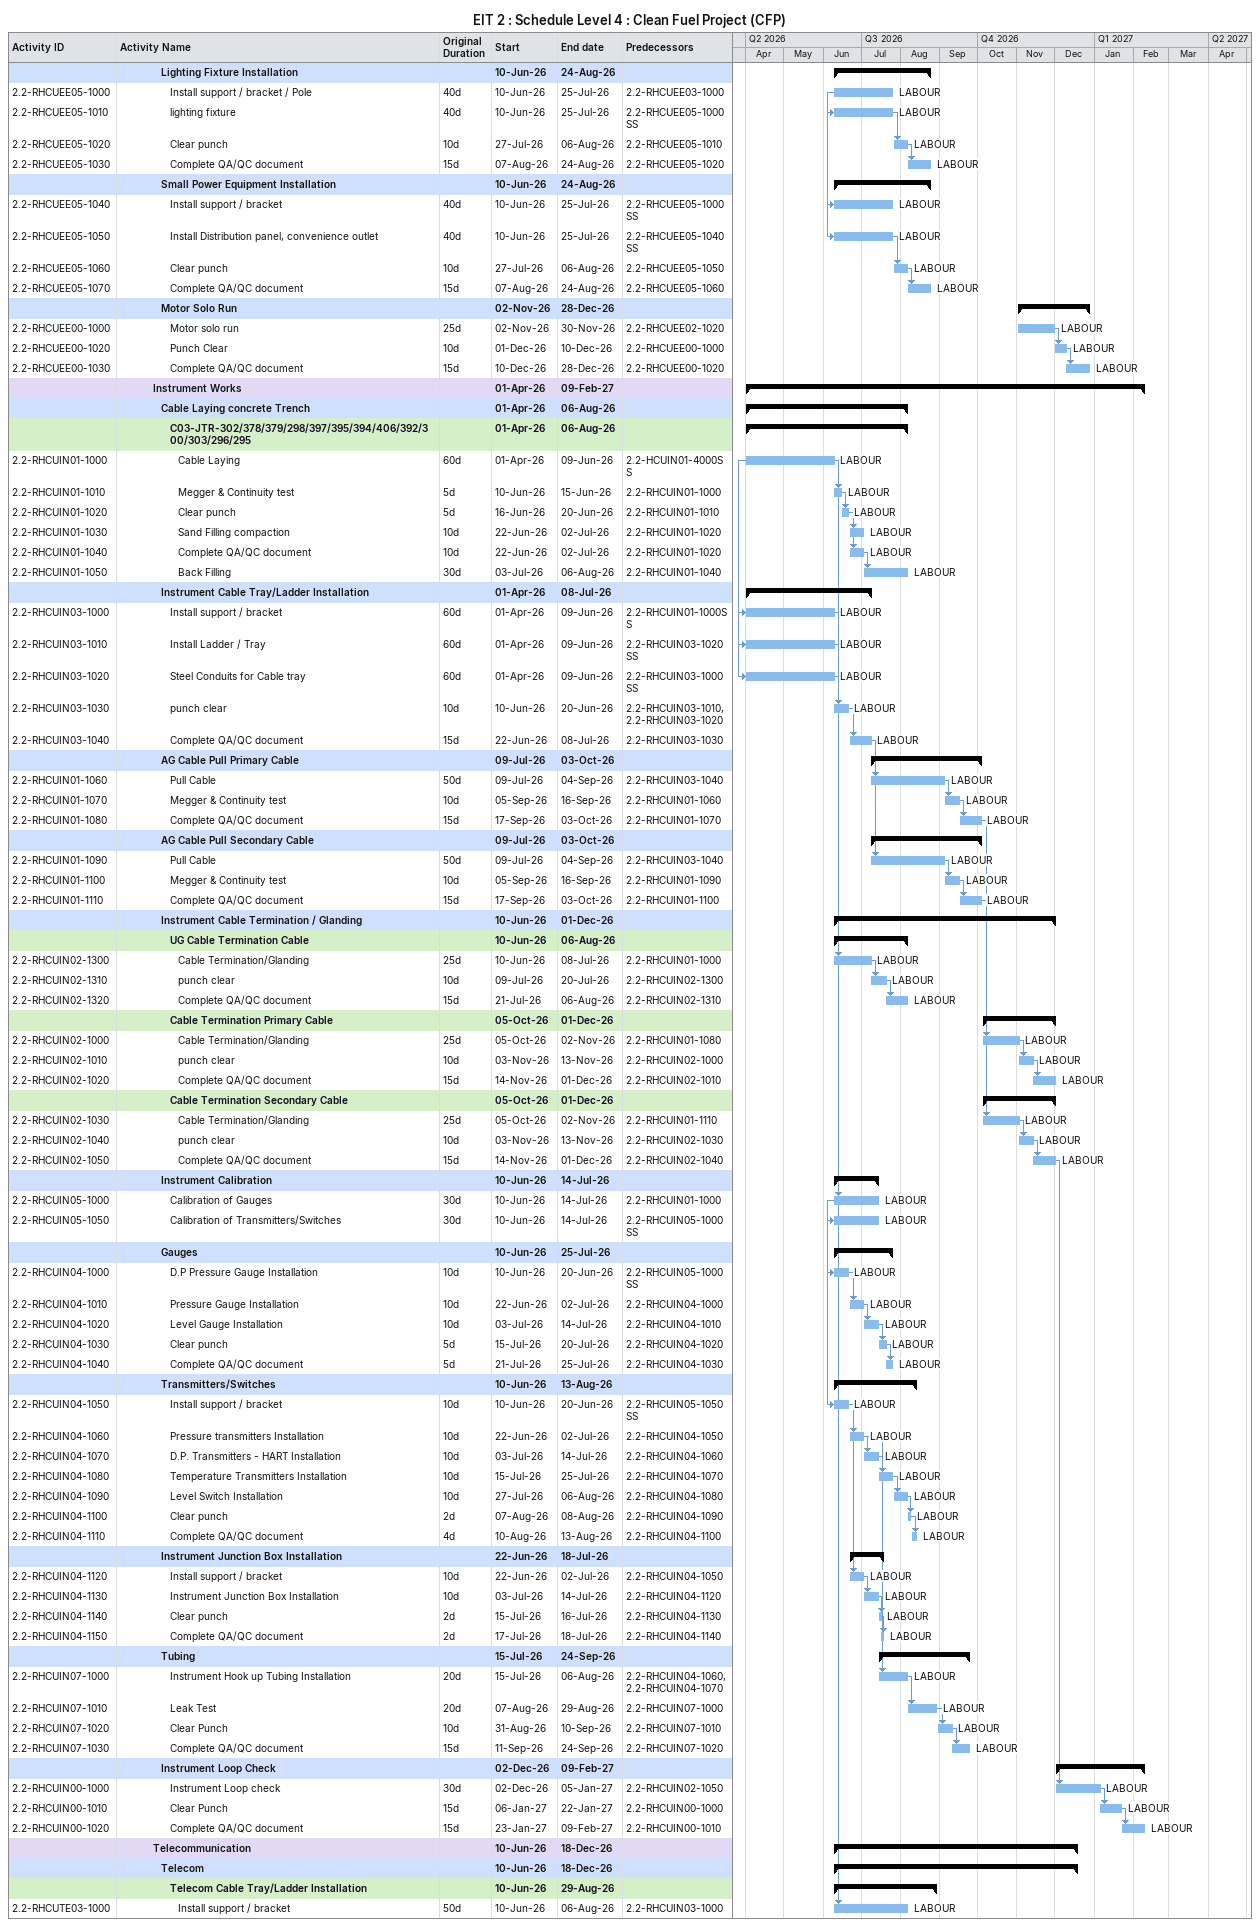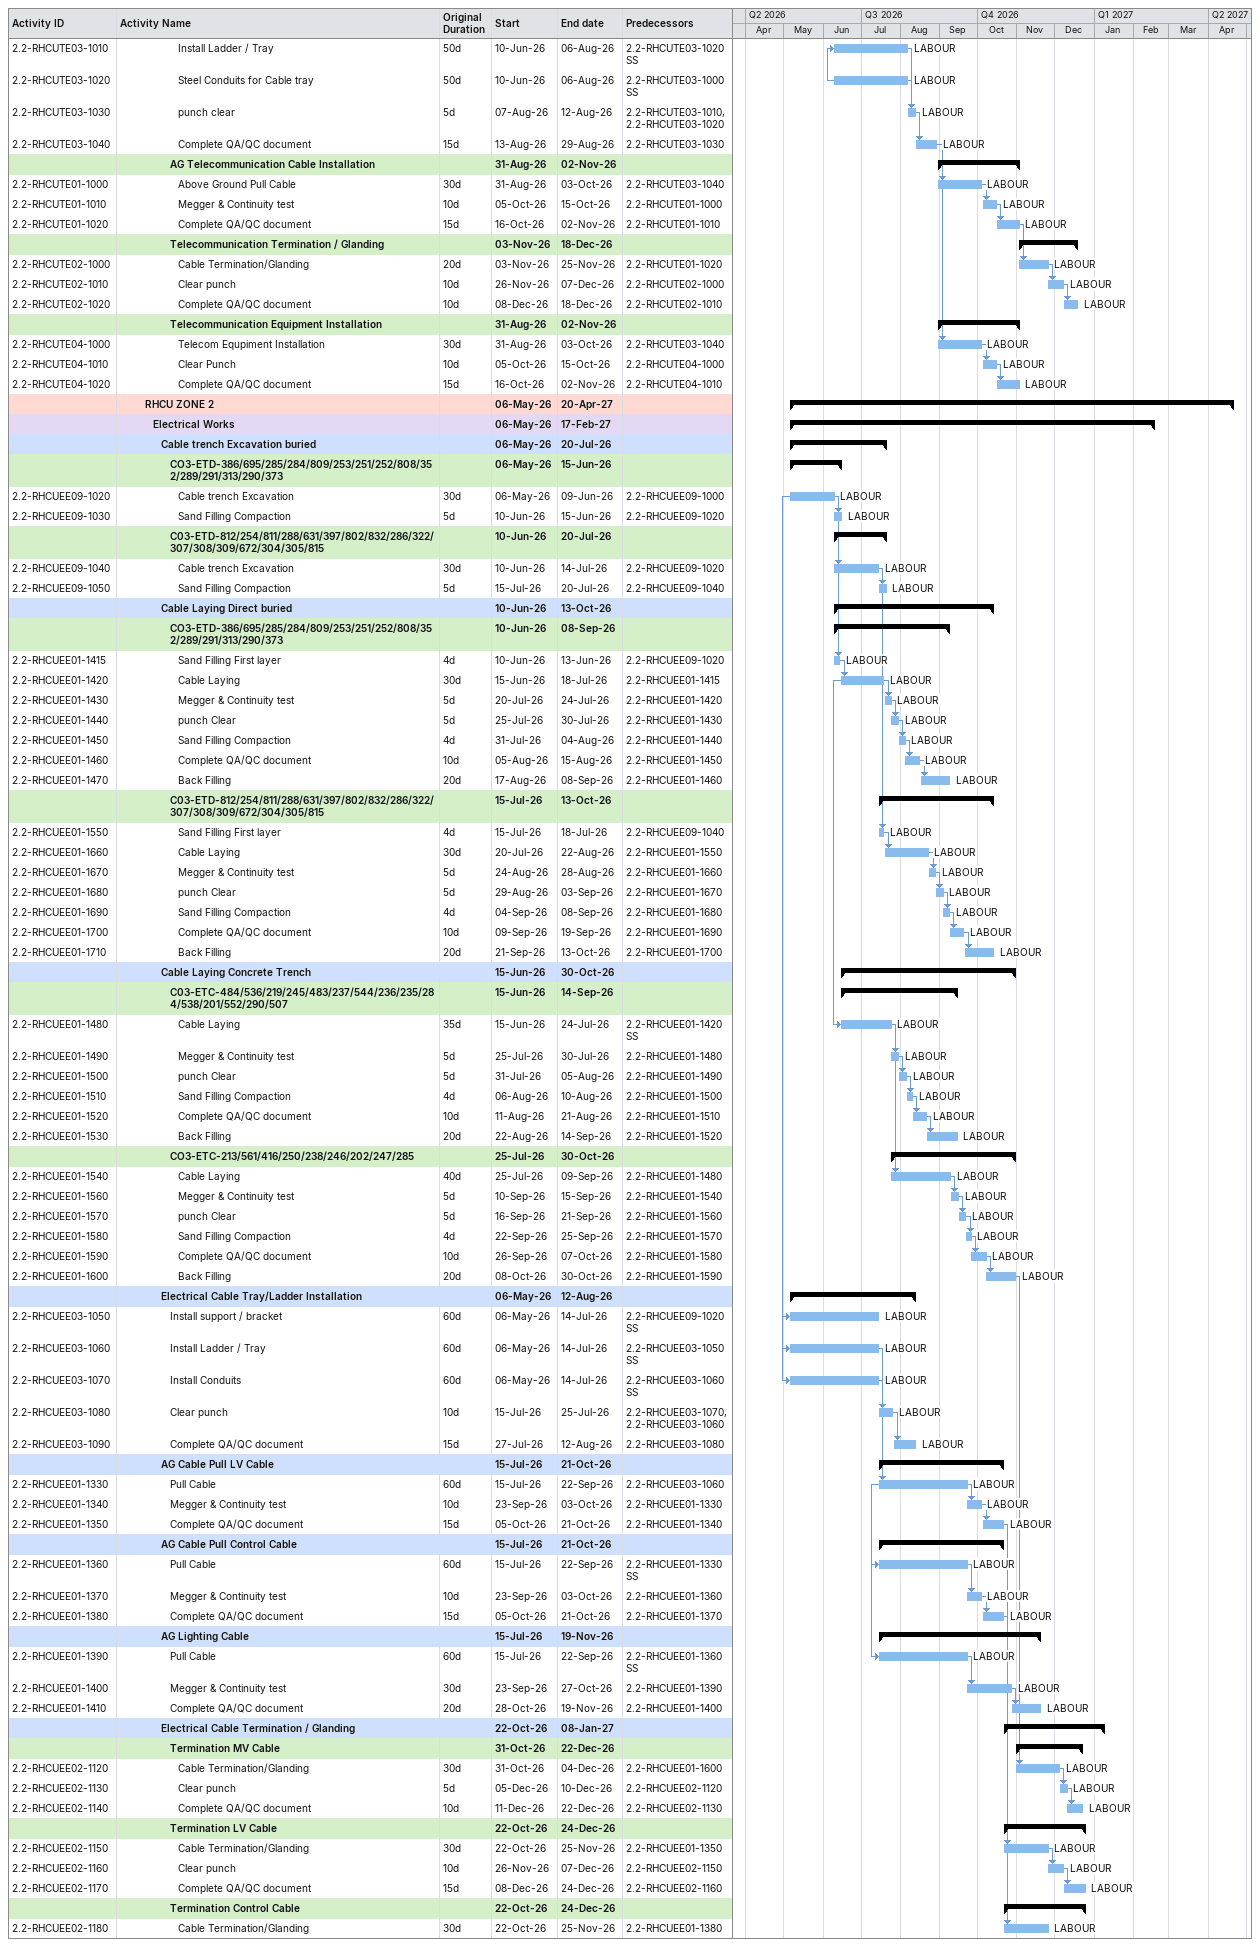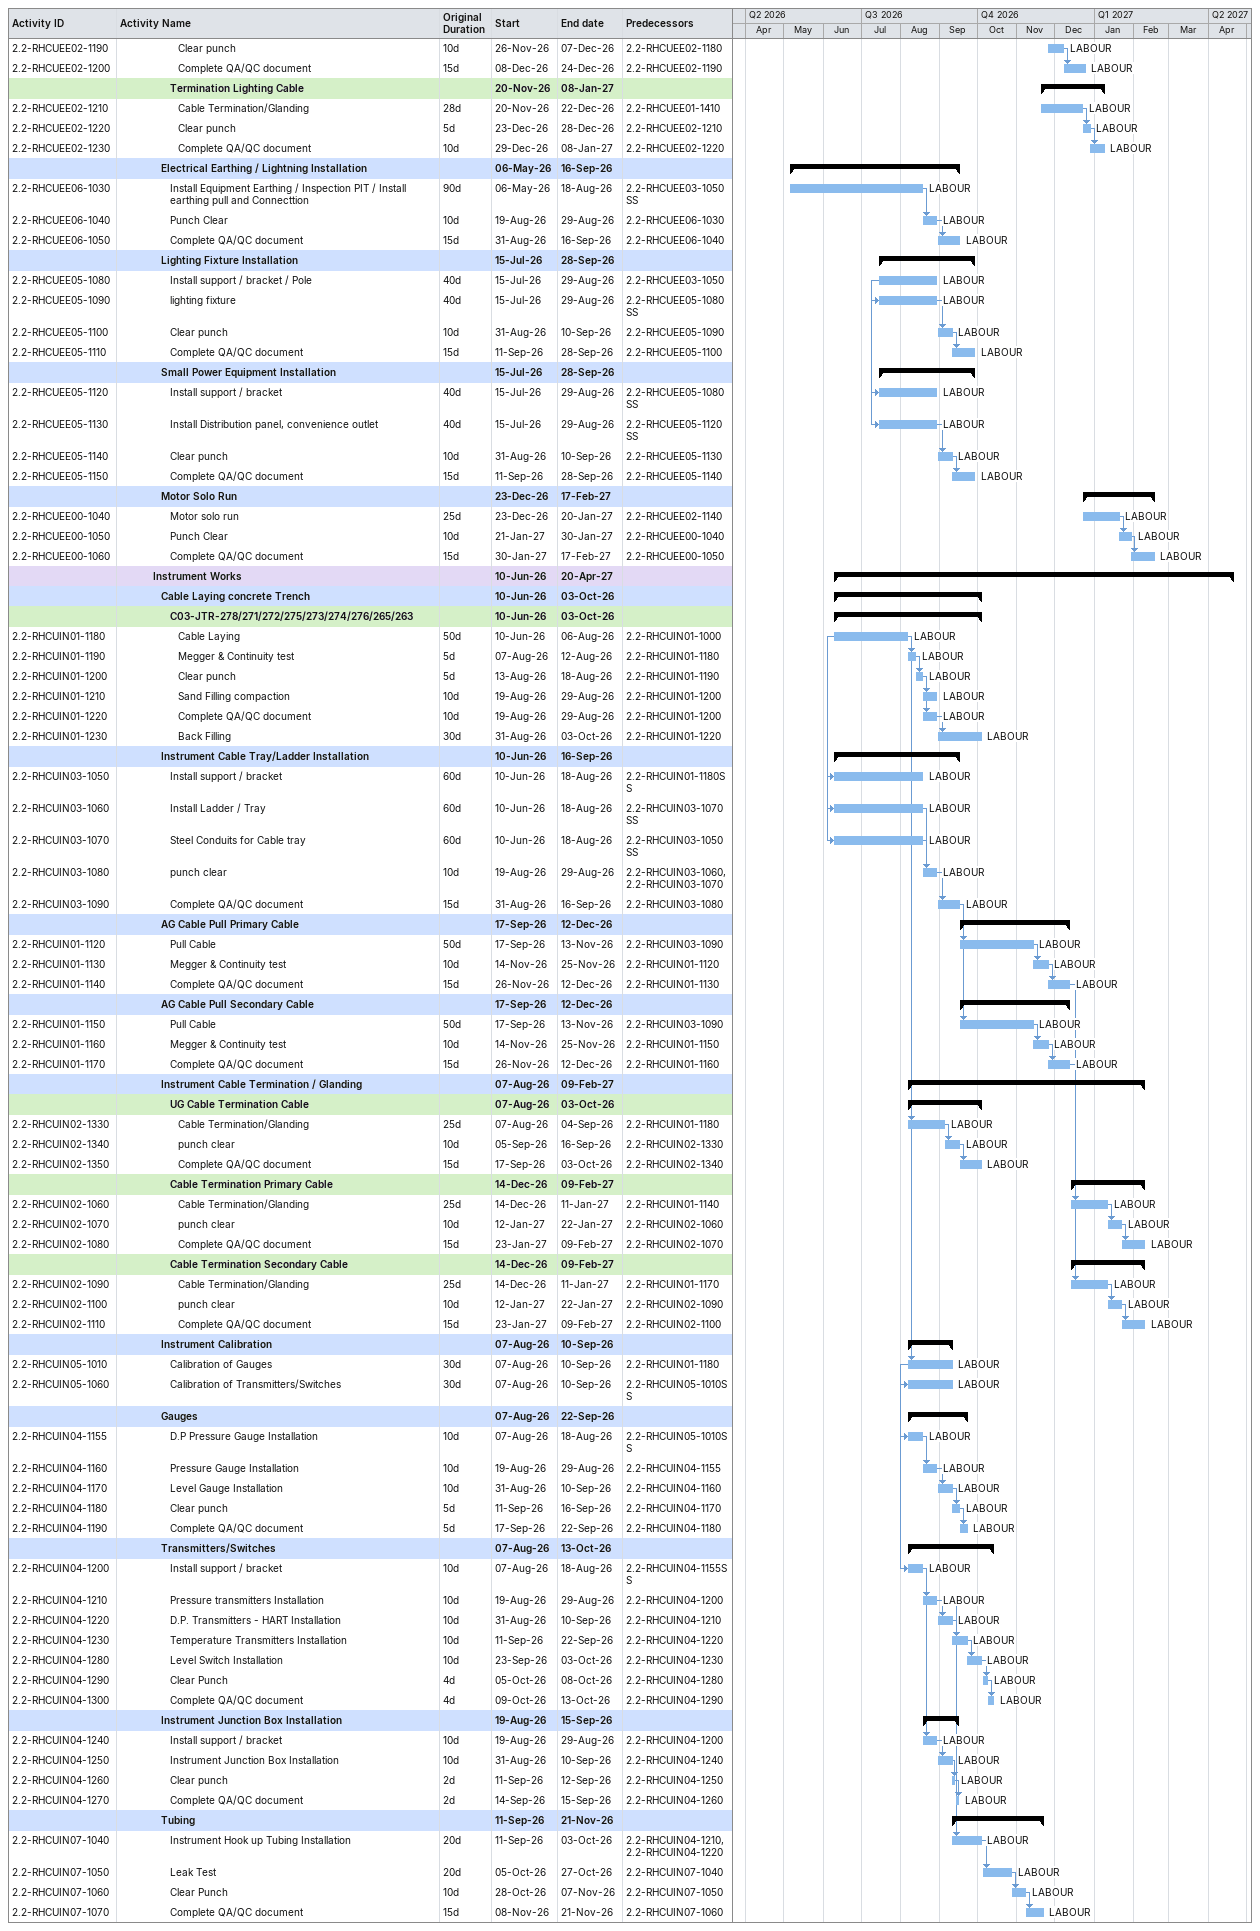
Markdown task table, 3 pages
EIT 2 : Schedule Level 4 : Clean Fuel Project (CFP)

| ID | Level | Task | Original duration | Start | Finish | Predecessors | Resources |
|---|---|---|---|---|---|---|---|
|  | 6 | **Lighting Fixture Installation** |  | 2026-06-10 | 2026-08-24 |  |  |
| 2.2-RHCUEE05-1000 | 7 | Install support / bracket / Pole | 40d | 2026-06-10 | 2026-07-25 | 2.2-RHCUEE03-1000 | LABOUR |
| 2.2-RHCUEE05-1010 | 7 | lighting fixture | 40d | 2026-06-10 | 2026-07-25 | 2.2-RHCUEE05-1000SS | LABOUR |
| 2.2-RHCUEE05-1020 | 7 | Clear punch | 10d | 2026-07-27 | 2026-08-06 | 2.2-RHCUEE05-1010 | LABOUR |
| 2.2-RHCUEE05-1030 | 7 | Complete QA/QC document | 15d | 2026-08-07 | 2026-08-24 | 2.2-RHCUEE05-1020 | LABOUR |
|  | 6 | **Small Power Equipment Installation** |  | 2026-06-10 | 2026-08-24 |  |  |
| 2.2-RHCUEE05-1040 | 7 | Install support / bracket | 40d | 2026-06-10 | 2026-07-25 | 2.2-RHCUEE05-1000SS | LABOUR |
| 2.2-RHCUEE05-1050 | 7 | Install Distribution panel, convenience outlet | 40d | 2026-06-10 | 2026-07-25 | 2.2-RHCUEE05-1040SS | LABOUR |
| 2.2-RHCUEE05-1060 | 7 | Clear punch | 10d | 2026-07-27 | 2026-08-06 | 2.2-RHCUEE05-1050 | LABOUR |
| 2.2-RHCUEE05-1070 | 7 | Complete QA/QC document | 15d | 2026-08-07 | 2026-08-24 | 2.2-RHCUEE05-1060 | LABOUR |
|  | 6 | **Motor Solo Run** |  | 2026-11-02 | 2026-12-28 |  |  |
| 2.2-RHCUEE00-1000 | 7 | Motor solo run | 25d | 2026-11-02 | 2026-11-30 | 2.2-RHCUEE02-1020 | LABOUR |
| 2.2-RHCUEE00-1020 | 7 | Punch Clear | 10d | 2026-12-01 | 2026-12-10 | 2.2-RHCUEE00-1000 | LABOUR |
| 2.2-RHCUEE00-1030 | 7 | Complete QA/QC document | 15d | 2026-12-10 | 2026-12-28 | 2.2-RHCUEE00-1020 | LABOUR |
|  | 5 | **Instrument Works** |  | 2026-04-01 | 2027-02-09 |  |  |
|  | 6 | **Cable Laying concrete Trench** |  | 2026-04-01 | 2026-08-06 |  |  |
|  | 7 | **C03-JTR-302/378/379/298/397/395/394/406/392/300/303/296/295** |  | 2026-04-01 | 2026-08-06 |  |  |
| 2.2-RHCUIN01-1000 | 8 | Cable Laying | 60d | 2026-04-01 | 2026-06-09 | 2.2-HCUIN01-4000SS | LABOUR |
| 2.2-RHCUIN01-1010 | 8 | Megger & Continuity test | 5d | 2026-06-10 | 2026-06-15 | 2.2-RHCUIN01-1000 | LABOUR |
| 2.2-RHCUIN01-1020 | 8 | Clear punch | 5d | 2026-06-16 | 2026-06-20 | 2.2-RHCUIN01-1010 | LABOUR |
| 2.2-RHCUIN01-1030 | 8 | Sand Filling compaction | 10d | 2026-06-22 | 2026-07-02 | 2.2-RHCUIN01-1020 | LABOUR |
| 2.2-RHCUIN01-1040 | 8 | Complete QA/QC document | 10d | 2026-06-22 | 2026-07-02 | 2.2-RHCUIN01-1020 | LABOUR |
| 2.2-RHCUIN01-1050 | 8 | Back Filling | 30d | 2026-07-03 | 2026-08-06 | 2.2-RHCUIN01-1040 | LABOUR |
|  | 6 | **Instrument Cable Tray/Ladder Installation** |  | 2026-04-01 | 2026-07-08 |  |  |
| 2.2-RHCUIN03-1000 | 7 | Install support / bracket | 60d | 2026-04-01 | 2026-06-09 | 2.2-RHCUIN01-1000SS | LABOUR |
| 2.2-RHCUIN03-1010 | 7 | Install Ladder / Tray | 60d | 2026-04-01 | 2026-06-09 | 2.2-RHCUIN03-1020SS | LABOUR |
| 2.2-RHCUIN03-1020 | 7 | Steel Conduits for Cable tray | 60d | 2026-04-01 | 2026-06-09 | 2.2-RHCUIN03-1000SS | LABOUR |
| 2.2-RHCUIN03-1030 | 7 | punch clear | 10d | 2026-06-10 | 2026-06-20 | 2.2-RHCUIN03-1010, 2.2-RHCUIN03-1020 | LABOUR |
| 2.2-RHCUIN03-1040 | 7 | Complete QA/QC document | 15d | 2026-06-22 | 2026-07-08 | 2.2-RHCUIN03-1030 | LABOUR |
|  | 6 | **AG Cable Pull Primary Cable** |  | 2026-07-09 | 2026-10-03 |  |  |
| 2.2-RHCUIN01-1060 | 7 | Pull Cable | 50d | 2026-07-09 | 2026-09-04 | 2.2-RHCUIN03-1040 | LABOUR |
| 2.2-RHCUIN01-1070 | 7 | Megger & Continuity test | 10d | 2026-09-05 | 2026-09-16 | 2.2-RHCUIN01-1060 | LABOUR |
| 2.2-RHCUIN01-1080 | 7 | Complete QA/QC document | 15d | 2026-09-17 | 2026-10-03 | 2.2-RHCUIN01-1070 | LABOUR |
|  | 6 | **AG Cable Pull Secondary Cable** |  | 2026-07-09 | 2026-10-03 |  |  |
| 2.2-RHCUIN01-1090 | 7 | Pull Cable | 50d | 2026-07-09 | 2026-09-04 | 2.2-RHCUIN03-1040 | LABOUR |
| 2.2-RHCUIN01-1100 | 7 | Megger & Continuity test | 10d | 2026-09-05 | 2026-09-16 | 2.2-RHCUIN01-1090 | LABOUR |
| 2.2-RHCUIN01-1110 | 7 | Complete QA/QC document | 15d | 2026-09-17 | 2026-10-03 | 2.2-RHCUIN01-1100 | LABOUR |
|  | 6 | **Instrument Cable Termination / Glanding** |  | 2026-06-10 | 2026-12-01 |  |  |
|  | 7 | **UG Cable Termination Cable** |  | 2026-06-10 | 2026-08-06 |  |  |
| 2.2-RHCUIN02-1300 | 8 | Cable Termination/Glanding | 25d | 2026-06-10 | 2026-07-08 | 2.2-RHCUIN01-1000 | LABOUR |
| 2.2-RHCUIN02-1310 | 8 | punch clear | 10d | 2026-07-09 | 2026-07-20 | 2.2-RHCUIN02-1300 | LABOUR |
| 2.2-RHCUIN02-1320 | 8 | Complete QA/QC document | 15d | 2026-07-21 | 2026-08-06 | 2.2-RHCUIN02-1310 | LABOUR |
|  | 7 | **Cable Termination Primary Cable** |  | 2026-10-05 | 2026-12-01 |  |  |
| 2.2-RHCUIN02-1000 | 8 | Cable Termination/Glanding | 25d | 2026-10-05 | 2026-11-02 | 2.2-RHCUIN01-1080 | LABOUR |
| 2.2-RHCUIN02-1010 | 8 | punch clear | 10d | 2026-11-03 | 2026-11-13 | 2.2-RHCUIN02-1000 | LABOUR |
| 2.2-RHCUIN02-1020 | 8 | Complete QA/QC document | 15d | 2026-11-14 | 2026-12-01 | 2.2-RHCUIN02-1010 | LABOUR |
|  | 7 | **Cable Termination Secondary Cable** |  | 2026-10-05 | 2026-12-01 |  |  |
| 2.2-RHCUIN02-1030 | 8 | Cable Termination/Glanding | 25d | 2026-10-05 | 2026-11-02 | 2.2-RHCUIN01-1110 | LABOUR |
| 2.2-RHCUIN02-1040 | 8 | punch clear | 10d | 2026-11-03 | 2026-11-13 | 2.2-RHCUIN02-1030 | LABOUR |
| 2.2-RHCUIN02-1050 | 8 | Complete QA/QC document | 15d | 2026-11-14 | 2026-12-01 | 2.2-RHCUIN02-1040 | LABOUR |
|  | 6 | **Instrument Calibration** |  | 2026-06-10 | 2026-07-14 |  |  |
| 2.2-RHCUIN05-1000 | 7 | Calibration of Gauges | 30d | 2026-06-10 | 2026-07-14 | 2.2-RHCUIN01-1000 | LABOUR |
| 2.2-RHCUIN05-1050 | 7 | Calibration of Transmitters/Switches | 30d | 2026-06-10 | 2026-07-14 | 2.2-RHCUIN05-1000SS | LABOUR |
|  | 6 | **Gauges** |  | 2026-06-10 | 2026-07-25 |  |  |
| 2.2-RHCUIN04-1000 | 7 | D.P Pressure Gauge Installation | 10d | 2026-06-10 | 2026-06-20 | 2.2-RHCUIN05-1000SS | LABOUR |
| 2.2-RHCUIN04-1010 | 7 | Pressure Gauge Installation | 10d | 2026-06-22 | 2026-07-02 | 2.2-RHCUIN04-1000 | LABOUR |
| 2.2-RHCUIN04-1020 | 7 | Level Gauge Installation | 10d | 2026-07-03 | 2026-07-14 | 2.2-RHCUIN04-1010 | LABOUR |
| 2.2-RHCUIN04-1030 | 7 | Clear punch | 5d | 2026-07-15 | 2026-07-20 | 2.2-RHCUIN04-1020 | LABOUR |
| 2.2-RHCUIN04-1040 | 7 | Complete QA/QC document | 5d | 2026-07-21 | 2026-07-25 | 2.2-RHCUIN04-1030 | LABOUR |
|  | 6 | **Transmitters/Switches** |  | 2026-06-10 | 2026-08-13 |  |  |
| 2.2-RHCUIN04-1050 | 7 | Install support / bracket | 10d | 2026-06-10 | 2026-06-20 | 2.2-RHCUIN05-1050SS | LABOUR |
| 2.2-RHCUIN04-1060 | 7 | Pressure transmitters Installation | 10d | 2026-06-22 | 2026-07-02 | 2.2-RHCUIN04-1050 | LABOUR |
| 2.2-RHCUIN04-1070 | 7 | D.P. Transmitters - HART Installation | 10d | 2026-07-03 | 2026-07-14 | 2.2-RHCUIN04-1060 | LABOUR |
| 2.2-RHCUIN04-1080 | 7 | Temperature Transmitters Installation | 10d | 2026-07-15 | 2026-07-25 | 2.2-RHCUIN04-1070 | LABOUR |
| 2.2-RHCUIN04-1090 | 7 | Level Switch Installation | 10d | 2026-07-27 | 2026-08-06 | 2.2-RHCUIN04-1080 | LABOUR |
| 2.2-RHCUIN04-1100 | 7 | Clear punch | 2d | 2026-08-07 | 2026-08-08 | 2.2-RHCUIN04-1090 | LABOUR |
| 2.2-RHCUIN04-1110 | 7 | Complete QA/QC document | 4d | 2026-08-10 | 2026-08-13 | 2.2-RHCUIN04-1100 | LABOUR |
|  | 6 | **Instrument Junction Box Installation** |  | 2026-06-22 | 2026-07-18 |  |  |
| 2.2-RHCUIN04-1120 | 7 | Install support / bracket | 10d | 2026-06-22 | 2026-07-02 | 2.2-RHCUIN04-1050 | LABOUR |
| 2.2-RHCUIN04-1130 | 7 | Instrument Junction Box Installation | 10d | 2026-07-03 | 2026-07-14 | 2.2-RHCUIN04-1120 | LABOUR |
| 2.2-RHCUIN04-1140 | 7 | Clear punch | 2d | 2026-07-15 | 2026-07-16 | 2.2-RHCUIN04-1130 | LABOUR |
| 2.2-RHCUIN04-1150 | 7 | Complete QA/QC document | 2d | 2026-07-17 | 2026-07-18 | 2.2-RHCUIN04-1140 | LABOUR |
|  | 6 | **Tubing** |  | 2026-07-15 | 2026-09-24 |  |  |
| 2.2-RHCUIN07-1000 | 7 | Instrument Hook up Tubing Installation | 20d | 2026-07-15 | 2026-08-06 | 2.2-RHCUIN04-1060, 2.2-RHCUIN04-1070 | LABOUR |
| 2.2-RHCUIN07-1010 | 7 | Leak Test | 20d | 2026-08-07 | 2026-08-29 | 2.2-RHCUIN07-1000 | LABOUR |
| 2.2-RHCUIN07-1020 | 7 | Clear Punch | 10d | 2026-08-31 | 2026-09-10 | 2.2-RHCUIN07-1010 | LABOUR |
| 2.2-RHCUIN07-1030 | 7 | Complete QA/QC document | 15d | 2026-09-11 | 2026-09-24 | 2.2-RHCUIN07-1020 | LABOUR |
|  | 6 | **Instrument Loop Check** |  | 2026-12-02 | 2027-02-09 |  |  |
| 2.2-RHCUIN00-1000 | 7 | Instrument Loop check | 30d | 2026-12-02 | 2027-01-05 | 2.2-RHCUIN02-1050 | LABOUR |
| 2.2-RHCUIN00-1010 | 7 | Clear Punch | 15d | 2027-01-06 | 2027-01-22 | 2.2-RHCUIN00-1000 | LABOUR |
| 2.2-RHCUIN00-1020 | 7 | Complete QA/QC document | 15d | 2027-01-23 | 2027-02-09 | 2.2-RHCUIN00-1010 | LABOUR |
|  | 5 | **Telecommunication** |  | 2026-06-10 | 2026-12-18 |  |  |
|  | 6 | **Telecom** |  | 2026-06-10 | 2026-12-18 |  |  |
|  | 7 | **Telecom Cable Tray/Ladder Installation** |  | 2026-06-10 | 2026-08-29 |  |  |
| 2.2-RHCUTE03-1000 | 8 | Install support / bracket | 50d | 2026-06-10 | 2026-08-06 | 2.2-RHCUIN03-1000 | LABOUR |
| 2.2-RHCUTE03-1010 | 8 | Install Ladder / Tray | 50d | 2026-06-10 | 2026-08-06 | 2.2-RHCUTE03-1020SS | LABOUR |
| 2.2-RHCUTE03-1020 | 8 | Steel Conduits for Cable tray | 50d | 2026-06-10 | 2026-08-06 | 2.2-RHCUTE03-1000SS | LABOUR |
| 2.2-RHCUTE03-1030 | 8 | punch clear | 5d | 2026-08-07 | 2026-08-12 | 2.2-RHCUTE03-1010, 2.2-RHCUTE03-1020 | LABOUR |
| 2.2-RHCUTE03-1040 | 8 | Complete QA/QC document | 15d | 2026-08-13 | 2026-08-29 | 2.2-RHCUTE03-1030 | LABOUR |
|  | 7 | **AG Telecommunication Cable Installation** |  | 2026-08-31 | 2026-11-02 |  |  |
| 2.2-RHCUTE01-1000 | 8 | Above Ground Pull Cable | 30d | 2026-08-31 | 2026-10-03 | 2.2-RHCUTE03-1040 | LABOUR |
| 2.2-RHCUTE01-1010 | 8 | Megger & Continuity test | 10d | 2026-10-05 | 2026-10-15 | 2.2-RHCUTE01-1000 | LABOUR |
| 2.2-RHCUTE01-1020 | 8 | Complete QA/QC document | 15d | 2026-10-16 | 2026-11-02 | 2.2-RHCUTE01-1010 | LABOUR |
|  | 7 | **Telecommunication Termination / Glanding** |  | 2026-11-03 | 2026-12-18 |  |  |
| 2.2-RHCUTE02-1000 | 8 | Cable Termination/Glanding | 20d | 2026-11-03 | 2026-11-25 | 2.2-RHCUTE01-1020 | LABOUR |
| 2.2-RHCUTE02-1010 | 8 | Clear punch | 10d | 2026-11-26 | 2026-12-07 | 2.2-RHCUTE02-1000 | LABOUR |
| 2.2-RHCUTE02-1020 | 8 | Complete QA/QC document | 10d | 2026-12-08 | 2026-12-18 | 2.2-RHCUTE02-1010 | LABOUR |
|  | 7 | **Telecommunication Equipment Installation** |  | 2026-08-31 | 2026-11-02 |  |  |
| 2.2-RHCUTE04-1000 | 8 | Telecom Equpiment Installation | 30d | 2026-08-31 | 2026-10-03 | 2.2-RHCUTE03-1040 | LABOUR |
| 2.2-RHCUTE04-1010 | 8 | Clear Punch | 10d | 2026-10-05 | 2026-10-15 | 2.2-RHCUTE04-1000 | LABOUR |
| 2.2-RHCUTE04-1020 | 8 | Complete QA/QC document | 15d | 2026-10-16 | 2026-11-02 | 2.2-RHCUTE04-1010 | LABOUR |
|  | 4 | **RHCU ZONE 2** |  | 2026-05-06 | 2027-04-20 |  |  |
|  | 5 | **Electrical Works** |  | 2026-05-06 | 2027-02-17 |  |  |
|  | 6 | **Cable trench Excavation buried** |  | 2026-05-06 | 2026-07-20 |  |  |
|  | 7 | **CO3-ETD-386/695/285/284/809/253/251/252/808/352/289/291/313/290/373** |  | 2026-05-06 | 2026-06-15 |  |  |
| 2.2-RHCUEE09-1020 | 8 | Cable trench Excavation | 30d | 2026-05-06 | 2026-06-09 | 2.2-RHCUEE09-1000 | LABOUR |
| 2.2-RHCUEE09-1030 | 8 | Sand Filling Compaction | 5d | 2026-06-10 | 2026-06-15 | 2.2-RHCUEE09-1020 | LABOUR |
|  | 7 | **C03-ETD-812/254/811/288/631/397/802/832/286/322/307/308/309/672/304/305/815** |  | 2026-06-10 | 2026-07-20 |  |  |
| 2.2-RHCUEE09-1040 | 8 | Cable trench Excavation | 30d | 2026-06-10 | 2026-07-14 | 2.2-RHCUEE09-1020 | LABOUR |
| 2.2-RHCUEE09-1050 | 8 | Sand Filling Compaction | 5d | 2026-07-15 | 2026-07-20 | 2.2-RHCUEE09-1040 | LABOUR |
|  | 6 | **Cable Laying Direct buried** |  | 2026-06-10 | 2026-10-13 |  |  |
|  | 7 | **CO3-ETD-386/695/285/284/809/253/251/252/808/352/289/291/313/290/373** |  | 2026-06-10 | 2026-09-08 |  |  |
| 2.2-RHCUEE01-1415 | 8 | Sand Filling First layer | 4d | 2026-06-10 | 2026-06-13 | 2.2-RHCUEE09-1020 | LABOUR |
| 2.2-RHCUEE01-1420 | 8 | Cable Laying | 30d | 2026-06-15 | 2026-07-18 | 2.2-RHCUEE01-1415 | LABOUR |
| 2.2-RHCUEE01-1430 | 8 | Megger & Continuity test | 5d | 2026-07-20 | 2026-07-24 | 2.2-RHCUEE01-1420 | LABOUR |
| 2.2-RHCUEE01-1440 | 8 | punch Clear | 5d | 2026-07-25 | 2026-07-30 | 2.2-RHCUEE01-1430 | LABOUR |
| 2.2-RHCUEE01-1450 | 8 | Sand Filling Compaction | 4d | 2026-07-31 | 2026-08-04 | 2.2-RHCUEE01-1440 | LABOUR |
| 2.2-RHCUEE01-1460 | 8 | Complete QA/QC document | 10d | 2026-08-05 | 2026-08-15 | 2.2-RHCUEE01-1450 | LABOUR |
| 2.2-RHCUEE01-1470 | 8 | Back Filling | 20d | 2026-08-17 | 2026-09-08 | 2.2-RHCUEE01-1460 | LABOUR |
|  | 7 | **C03-ETD-812/254/811/288/631/397/802/832/286/322/307/308/309/672/304/305/815** |  | 2026-07-15 | 2026-10-13 |  |  |
| 2.2-RHCUEE01-1550 | 8 | Sand Filling First layer | 4d | 2026-07-15 | 2026-07-18 | 2.2-RHCUEE09-1040 | LABOUR |
| 2.2-RHCUEE01-1660 | 8 | Cable Laying | 30d | 2026-07-20 | 2026-08-22 | 2.2-RHCUEE01-1550 | LABOUR |
| 2.2-RHCUEE01-1670 | 8 | Megger & Continuity test | 5d | 2026-08-24 | 2026-08-28 | 2.2-RHCUEE01-1660 | LABOUR |
| 2.2-RHCUEE01-1680 | 8 | punch Clear | 5d | 2026-08-29 | 2026-09-03 | 2.2-RHCUEE01-1670 | LABOUR |
| 2.2-RHCUEE01-1690 | 8 | Sand Filling Compaction | 4d | 2026-09-04 | 2026-09-08 | 2.2-RHCUEE01-1680 | LABOUR |
| 2.2-RHCUEE01-1700 | 8 | Complete QA/QC document | 10d | 2026-09-09 | 2026-09-19 | 2.2-RHCUEE01-1690 | LABOUR |
| 2.2-RHCUEE01-1710 | 8 | Back Filling | 20d | 2026-09-21 | 2026-10-13 | 2.2-RHCUEE01-1700 | LABOUR |
|  | 6 | **Cable Laying Concrete Trench** |  | 2026-06-15 | 2026-10-30 |  |  |
|  | 7 | **C03-ETC-484/536/219/245/483/237/544/236/235/284/538/201/552/290/507** |  | 2026-06-15 | 2026-09-14 |  |  |
| 2.2-RHCUEE01-1480 | 8 | Cable Laying | 35d | 2026-06-15 | 2026-07-24 | 2.2-RHCUEE01-1420SS | LABOUR |
| 2.2-RHCUEE01-1490 | 8 | Megger & Continuity test | 5d | 2026-07-25 | 2026-07-30 | 2.2-RHCUEE01-1480 | LABOUR |
| 2.2-RHCUEE01-1500 | 8 | punch Clear | 5d | 2026-07-31 | 2026-08-05 | 2.2-RHCUEE01-1490 | LABOUR |
| 2.2-RHCUEE01-1510 | 8 | Sand Filling Compaction | 4d | 2026-08-06 | 2026-08-10 | 2.2-RHCUEE01-1500 | LABOUR |
| 2.2-RHCUEE01-1520 | 8 | Complete QA/QC document | 10d | 2026-08-11 | 2026-08-21 | 2.2-RHCUEE01-1510 | LABOUR |
| 2.2-RHCUEE01-1530 | 8 | Back Filling | 20d | 2026-08-22 | 2026-09-14 | 2.2-RHCUEE01-1520 | LABOUR |
|  | 7 | **CO3-ETC-213/561/416/250/238/246/202/247/285** |  | 2026-07-25 | 2026-10-30 |  |  |
| 2.2-RHCUEE01-1540 | 8 | Cable Laying | 40d | 2026-07-25 | 2026-09-09 | 2.2-RHCUEE01-1480 | LABOUR |
| 2.2-RHCUEE01-1560 | 8 | Megger & Continuity test | 5d | 2026-09-10 | 2026-09-15 | 2.2-RHCUEE01-1540 | LABOUR |
| 2.2-RHCUEE01-1570 | 8 | punch Clear | 5d | 2026-09-16 | 2026-09-21 | 2.2-RHCUEE01-1560 | LABOUR |
| 2.2-RHCUEE01-1580 | 8 | Sand Filling Compaction | 4d | 2026-09-22 | 2026-09-25 | 2.2-RHCUEE01-1570 | LABOUR |
| 2.2-RHCUEE01-1590 | 8 | Complete QA/QC document | 10d | 2026-09-26 | 2026-10-07 | 2.2-RHCUEE01-1580 | LABOUR |
| 2.2-RHCUEE01-1600 | 8 | Back Filling | 20d | 2026-10-08 | 2026-10-30 | 2.2-RHCUEE01-1590 | LABOUR |
|  | 6 | **Electrical Cable Tray/Ladder Installation** |  | 2026-05-06 | 2026-08-12 |  |  |
| 2.2-RHCUEE03-1050 | 7 | Install support / bracket | 60d | 2026-05-06 | 2026-07-14 | 2.2-RHCUEE09-1020SS | LABOUR |
| 2.2-RHCUEE03-1060 | 7 | Install Ladder / Tray | 60d | 2026-05-06 | 2026-07-14 | 2.2-RHCUEE03-1050SS | LABOUR |
| 2.2-RHCUEE03-1070 | 7 | Install Conduits | 60d | 2026-05-06 | 2026-07-14 | 2.2-RHCUEE03-1060SS | LABOUR |
| 2.2-RHCUEE03-1080 | 7 | Clear punch | 10d | 2026-07-15 | 2026-07-25 | 2.2-RHCUEE03-1070, 2.2-RHCUEE03-1060 | LABOUR |
| 2.2-RHCUEE03-1090 | 7 | Complete QA/QC document | 15d | 2026-07-27 | 2026-08-12 | 2.2-RHCUEE03-1080 | LABOUR |
|  | 6 | **AG Cable Pull LV Cable** |  | 2026-07-15 | 2026-10-21 |  |  |
| 2.2-RHCUEE01-1330 | 7 | Pull Cable | 60d | 2026-07-15 | 2026-09-22 | 2.2-RHCUEE03-1060 | LABOUR |
| 2.2-RHCUEE01-1340 | 7 | Megger & Continuity test | 10d | 2026-09-23 | 2026-10-03 | 2.2-RHCUEE01-1330 | LABOUR |
| 2.2-RHCUEE01-1350 | 7 | Complete QA/QC document | 15d | 2026-10-05 | 2026-10-21 | 2.2-RHCUEE01-1340 | LABOUR |
|  | 6 | **AG Cable Pull Control Cable** |  | 2026-07-15 | 2026-10-21 |  |  |
| 2.2-RHCUEE01-1360 | 7 | Pull Cable | 60d | 2026-07-15 | 2026-09-22 | 2.2-RHCUEE01-1330SS | LABOUR |
| 2.2-RHCUEE01-1370 | 7 | Megger & Continuity test | 10d | 2026-09-23 | 2026-10-03 | 2.2-RHCUEE01-1360 | LABOUR |
| 2.2-RHCUEE01-1380 | 7 | Complete QA/QC document | 15d | 2026-10-05 | 2026-10-21 | 2.2-RHCUEE01-1370 | LABOUR |
|  | 6 | **AG Lighting Cable** |  | 2026-07-15 | 2026-11-19 |  |  |
| 2.2-RHCUEE01-1390 | 7 | Pull Cable | 60d | 2026-07-15 | 2026-09-22 | 2.2-RHCUEE01-1360SS | LABOUR |
| 2.2-RHCUEE01-1400 | 7 | Megger & Continuity test | 30d | 2026-09-23 | 2026-10-27 | 2.2-RHCUEE01-1390 | LABOUR |
| 2.2-RHCUEE01-1410 | 7 | Complete QA/QC document | 20d | 2026-10-28 | 2026-11-19 | 2.2-RHCUEE01-1400 | LABOUR |
|  | 6 | **Electrical Cable Termination / Glanding** |  | 2026-10-22 | 2027-01-08 |  |  |
|  | 7 | **Termination MV Cable** |  | 2026-10-31 | 2026-12-22 |  |  |
| 2.2-RHCUEE02-1120 | 8 | Cable Termination/Glanding | 30d | 2026-10-31 | 2026-12-04 | 2.2-RHCUEE01-1600 | LABOUR |
| 2.2-RHCUEE02-1130 | 8 | Clear punch | 5d | 2026-12-05 | 2026-12-10 | 2.2-RHCUEE02-1120 | LABOUR |
| 2.2-RHCUEE02-1140 | 8 | Complete QA/QC document | 10d | 2026-12-11 | 2026-12-22 | 2.2-RHCUEE02-1130 | LABOUR |
|  | 7 | **Termination LV Cable** |  | 2026-10-22 | 2026-12-24 |  |  |
| 2.2-RHCUEE02-1150 | 8 | Cable Termination/Glanding | 30d | 2026-10-22 | 2026-11-25 | 2.2-RHCUEE01-1350 | LABOUR |
| 2.2-RHCUEE02-1160 | 8 | Clear punch | 10d | 2026-11-26 | 2026-12-07 | 2.2-RHCUEE02-1150 | LABOUR |
| 2.2-RHCUEE02-1170 | 8 | Complete QA/QC document | 15d | 2026-12-08 | 2026-12-24 | 2.2-RHCUEE02-1160 | LABOUR |
|  | 7 | **Termination Control Cable** |  | 2026-10-22 | 2026-12-24 |  |  |
| 2.2-RHCUEE02-1180 | 8 | Cable Termination/Glanding | 30d | 2026-10-22 | 2026-11-25 | 2.2-RHCUEE01-1380 | LABOUR |
| 2.2-RHCUEE02-1190 | 8 | Clear punch | 10d | 2026-11-26 | 2026-12-07 | 2.2-RHCUEE02-1180 | LABOUR |
| 2.2-RHCUEE02-1200 | 8 | Complete QA/QC document | 15d | 2026-12-08 | 2026-12-24 | 2.2-RHCUEE02-1190 | LABOUR |
|  | 7 | **Termination Lighting Cable** |  | 2026-11-20 | 2027-01-08 |  |  |
| 2.2-RHCUEE02-1210 | 8 | Cable Termination/Glanding | 28d | 2026-11-20 | 2026-12-22 | 2.2-RHCUEE01-1410 | LABOUR |
| 2.2-RHCUEE02-1220 | 8 | Clear punch | 5d | 2026-12-23 | 2026-12-28 | 2.2-RHCUEE02-1210 | LABOUR |
| 2.2-RHCUEE02-1230 | 8 | Complete QA/QC document | 10d | 2026-12-29 | 2027-01-08 | 2.2-RHCUEE02-1220 | LABOUR |
|  | 6 | **Electrical Earthing / Lightning Installation** |  | 2026-05-06 | 2026-09-16 |  |  |
| 2.2-RHCUEE06-1030 | 7 | Install Equipment Earthing / Inspection PIT / Install earthing pull and Connecttion | 90d | 2026-05-06 | 2026-08-18 | 2.2-RHCUEE03-1050SS | LABOUR |
| 2.2-RHCUEE06-1040 | 7 | Punch Clear | 10d | 2026-08-19 | 2026-08-29 | 2.2-RHCUEE06-1030 | LABOUR |
| 2.2-RHCUEE06-1050 | 7 | Complete QA/QC document | 15d | 2026-08-31 | 2026-09-16 | 2.2-RHCUEE06-1040 | LABOUR |
|  | 6 | **Lighting Fixture Installation** |  | 2026-07-15 | 2026-09-28 |  |  |
| 2.2-RHCUEE05-1080 | 7 | Install support / bracket / Pole | 40d | 2026-07-15 | 2026-08-29 | 2.2-RHCUEE03-1050 | LABOUR |
| 2.2-RHCUEE05-1090 | 7 | lighting fixture | 40d | 2026-07-15 | 2026-08-29 | 2.2-RHCUEE05-1080SS | LABOUR |
| 2.2-RHCUEE05-1100 | 7 | Clear punch | 10d | 2026-08-31 | 2026-09-10 | 2.2-RHCUEE05-1090 | LABOUR |
| 2.2-RHCUEE05-1110 | 7 | Complete QA/QC document | 15d | 2026-09-11 | 2026-09-28 | 2.2-RHCUEE05-1100 | LABOUR |
|  | 6 | **Small Power Equipment Installation** |  | 2026-07-15 | 2026-09-28 |  |  |
| 2.2-RHCUEE05-1120 | 7 | Install support / bracket | 40d | 2026-07-15 | 2026-08-29 | 2.2-RHCUEE05-1080SS | LABOUR |
| 2.2-RHCUEE05-1130 | 7 | Install Distribution panel, convenience outlet | 40d | 2026-07-15 | 2026-08-29 | 2.2-RHCUEE05-1120SS | LABOUR |
| 2.2-RHCUEE05-1140 | 7 | Clear punch | 10d | 2026-08-31 | 2026-09-10 | 2.2-RHCUEE05-1130 | LABOUR |
| 2.2-RHCUEE05-1150 | 7 | Complete QA/QC document | 15d | 2026-09-11 | 2026-09-28 | 2.2-RHCUEE05-1140 | LABOUR |
|  | 6 | **Motor Solo Run** |  | 2026-12-23 | 2027-02-17 |  |  |
| 2.2-RHCUEE00-1040 | 7 | Motor solo run | 25d | 2026-12-23 | 2027-01-20 | 2.2-RHCUEE02-1140 | LABOUR |
| 2.2-RHCUEE00-1050 | 7 | Punch Clear | 10d | 2027-01-21 | 2027-01-30 | 2.2-RHCUEE00-1040 | LABOUR |
| 2.2-RHCUEE00-1060 | 7 | Complete QA/QC document | 15d | 2027-01-30 | 2027-02-17 | 2.2-RHCUEE00-1050 | LABOUR |
|  | 5 | **Instrument Works** |  | 2026-06-10 | 2027-04-20 |  |  |
|  | 6 | **Cable Laying concrete Trench** |  | 2026-06-10 | 2026-10-03 |  |  |
|  | 7 | **C03-JTR-278/271/272/275/273/274/276/265/263** |  | 2026-06-10 | 2026-10-03 |  |  |
| 2.2-RHCUIN01-1180 | 8 | Cable Laying | 50d | 2026-06-10 | 2026-08-06 | 2.2-RHCUIN01-1000 | LABOUR |
| 2.2-RHCUIN01-1190 | 8 | Megger & Continuity test | 5d | 2026-08-07 | 2026-08-12 | 2.2-RHCUIN01-1180 | LABOUR |
| 2.2-RHCUIN01-1200 | 8 | Clear punch | 5d | 2026-08-13 | 2026-08-18 | 2.2-RHCUIN01-1190 | LABOUR |
| 2.2-RHCUIN01-1210 | 8 | Sand Filling compaction | 10d | 2026-08-19 | 2026-08-29 | 2.2-RHCUIN01-1200 | LABOUR |
| 2.2-RHCUIN01-1220 | 8 | Complete QA/QC document | 10d | 2026-08-19 | 2026-08-29 | 2.2-RHCUIN01-1200 | LABOUR |
| 2.2-RHCUIN01-1230 | 8 | Back Filling | 30d | 2026-08-31 | 2026-10-03 | 2.2-RHCUIN01-1220 | LABOUR |
|  | 6 | **Instrument Cable Tray/Ladder Installation** |  | 2026-06-10 | 2026-09-16 |  |  |
| 2.2-RHCUIN03-1050 | 7 | Install support / bracket | 60d | 2026-06-10 | 2026-08-18 | 2.2-RHCUIN01-1180SS | LABOUR |
| 2.2-RHCUIN03-1060 | 7 | Install Ladder / Tray | 60d | 2026-06-10 | 2026-08-18 | 2.2-RHCUIN03-1070SS | LABOUR |
| 2.2-RHCUIN03-1070 | 7 | Steel Conduits for Cable tray | 60d | 2026-06-10 | 2026-08-18 | 2.2-RHCUIN03-1050SS | LABOUR |
| 2.2-RHCUIN03-1080 | 7 | punch clear | 10d | 2026-08-19 | 2026-08-29 | 2.2-RHCUIN03-1060, 2.2-RHCUIN03-1070 | LABOUR |
| 2.2-RHCUIN03-1090 | 7 | Complete QA/QC document | 15d | 2026-08-31 | 2026-09-16 | 2.2-RHCUIN03-1080 | LABOUR |
|  | 6 | **AG Cable Pull Primary Cable** |  | 2026-09-17 | 2026-12-12 |  |  |
| 2.2-RHCUIN01-1120 | 7 | Pull Cable | 50d | 2026-09-17 | 2026-11-13 | 2.2-RHCUIN03-1090 | LABOUR |
| 2.2-RHCUIN01-1130 | 7 | Megger & Continuity test | 10d | 2026-11-14 | 2026-11-25 | 2.2-RHCUIN01-1120 | LABOUR |
| 2.2-RHCUIN01-1140 | 7 | Complete QA/QC document | 15d | 2026-11-26 | 2026-12-12 | 2.2-RHCUIN01-1130 | LABOUR |
|  | 6 | **AG Cable Pull Secondary Cable** |  | 2026-09-17 | 2026-12-12 |  |  |
| 2.2-RHCUIN01-1150 | 7 | Pull Cable | 50d | 2026-09-17 | 2026-11-13 | 2.2-RHCUIN03-1090 | LABOUR |
| 2.2-RHCUIN01-1160 | 7 | Megger & Continuity test | 10d | 2026-11-14 | 2026-11-25 | 2.2-RHCUIN01-1150 | LABOUR |
| 2.2-RHCUIN01-1170 | 7 | Complete QA/QC document | 15d | 2026-11-26 | 2026-12-12 | 2.2-RHCUIN01-1160 | LABOUR |
|  | 6 | **Instrument Cable Termination / Glanding** |  | 2026-08-07 | 2027-02-09 |  |  |
|  | 7 | **UG Cable Termination Cable** |  | 2026-08-07 | 2026-10-03 |  |  |
| 2.2-RHCUIN02-1330 | 8 | Cable Termination/Glanding | 25d | 2026-08-07 | 2026-09-04 | 2.2-RHCUIN01-1180 | LABOUR |
| 2.2-RHCUIN02-1340 | 8 | punch clear | 10d | 2026-09-05 | 2026-09-16 | 2.2-RHCUIN02-1330 | LABOUR |
| 2.2-RHCUIN02-1350 | 8 | Complete QA/QC document | 15d | 2026-09-17 | 2026-10-03 | 2.2-RHCUIN02-1340 | LABOUR |
|  | 7 | **Cable Termination Primary Cable** |  | 2026-12-14 | 2027-02-09 |  |  |
| 2.2-RHCUIN02-1060 | 8 | Cable Termination/Glanding | 25d | 2026-12-14 | 2027-01-11 | 2.2-RHCUIN01-1140 | LABOUR |
| 2.2-RHCUIN02-1070 | 8 | punch clear | 10d | 2027-01-12 | 2027-01-22 | 2.2-RHCUIN02-1060 | LABOUR |
| 2.2-RHCUIN02-1080 | 8 | Complete QA/QC document | 15d | 2027-01-23 | 2027-02-09 | 2.2-RHCUIN02-1070 | LABOUR |
|  | 7 | **Cable Termination Secondary Cable** |  | 2026-12-14 | 2027-02-09 |  |  |
| 2.2-RHCUIN02-1090 | 8 | Cable Termination/Glanding | 25d | 2026-12-14 | 2027-01-11 | 2.2-RHCUIN01-1170 | LABOUR |
| 2.2-RHCUIN02-1100 | 8 | punch clear | 10d | 2027-01-12 | 2027-01-22 | 2.2-RHCUIN02-1090 | LABOUR |
| 2.2-RHCUIN02-1110 | 8 | Complete QA/QC document | 15d | 2027-01-23 | 2027-02-09 | 2.2-RHCUIN02-1100 | LABOUR |
|  | 6 | **Instrument Calibration** |  | 2026-08-07 | 2026-09-10 |  |  |
| 2.2-RHCUIN05-1010 | 7 | Calibration of Gauges | 30d | 2026-08-07 | 2026-09-10 | 2.2-RHCUIN01-1180 | LABOUR |
| 2.2-RHCUIN05-1060 | 7 | Calibration of Transmitters/Switches | 30d | 2026-08-07 | 2026-09-10 | 2.2-RHCUIN05-1010SS | LABOUR |
|  | 6 | **Gauges** |  | 2026-08-07 | 2026-09-22 |  |  |
| 2.2-RHCUIN04-1155 | 7 | D.P Pressure Gauge Installation | 10d | 2026-08-07 | 2026-08-18 | 2.2-RHCUIN05-1010SS | LABOUR |
| 2.2-RHCUIN04-1160 | 7 | Pressure Gauge Installation | 10d | 2026-08-19 | 2026-08-29 | 2.2-RHCUIN04-1155 | LABOUR |
| 2.2-RHCUIN04-1170 | 7 | Level Gauge Installation | 10d | 2026-08-31 | 2026-09-10 | 2.2-RHCUIN04-1160 | LABOUR |
| 2.2-RHCUIN04-1180 | 7 | Clear punch | 5d | 2026-09-11 | 2026-09-16 | 2.2-RHCUIN04-1170 | LABOUR |
| 2.2-RHCUIN04-1190 | 7 | Complete QA/QC document | 5d | 2026-09-17 | 2026-09-22 | 2.2-RHCUIN04-1180 | LABOUR |
|  | 6 | **Transmitters/Switches** |  | 2026-08-07 | 2026-10-13 |  |  |
| 2.2-RHCUIN04-1200 | 7 | Install support / bracket | 10d | 2026-08-07 | 2026-08-18 | 2.2-RHCUIN04-1155SS | LABOUR |
| 2.2-RHCUIN04-1210 | 7 | Pressure transmitters Installation | 10d | 2026-08-19 | 2026-08-29 | 2.2-RHCUIN04-1200 | LABOUR |
| 2.2-RHCUIN04-1220 | 7 | D.P. Transmitters - HART Installation | 10d | 2026-08-31 | 2026-09-10 | 2.2-RHCUIN04-1210 | LABOUR |
| 2.2-RHCUIN04-1230 | 7 | Temperature Transmitters Installation | 10d | 2026-09-11 | 2026-09-22 | 2.2-RHCUIN04-1220 | LABOUR |
| 2.2-RHCUIN04-1280 | 7 | Level Switch Installation | 10d | 2026-09-23 | 2026-10-03 | 2.2-RHCUIN04-1230 | LABOUR |
| 2.2-RHCUIN04-1290 | 7 | Clear Punch | 4d | 2026-10-05 | 2026-10-08 | 2.2-RHCUIN04-1280 | LABOUR |
| 2.2-RHCUIN04-1300 | 7 | Complete QA/QC document | 4d | 2026-10-09 | 2026-10-13 | 2.2-RHCUIN04-1290 | LABOUR |
|  | 6 | **Instrument Junction Box Installation** |  | 2026-08-19 | 2026-09-15 |  |  |
| 2.2-RHCUIN04-1240 | 7 | Install support / bracket | 10d | 2026-08-19 | 2026-08-29 | 2.2-RHCUIN04-1200 | LABOUR |
| 2.2-RHCUIN04-1250 | 7 | Instrument Junction Box Installation | 10d | 2026-08-31 | 2026-09-10 | 2.2-RHCUIN04-1240 | LABOUR |
| 2.2-RHCUIN04-1260 | 7 | Clear punch | 2d | 2026-09-11 | 2026-09-12 | 2.2-RHCUIN04-1250 | LABOUR |
| 2.2-RHCUIN04-1270 | 7 | Complete QA/QC document | 2d | 2026-09-14 | 2026-09-15 | 2.2-RHCUIN04-1260 | LABOUR |
|  | 6 | **Tubing** |  | 2026-09-11 | 2026-11-21 |  |  |
| 2.2-RHCUIN07-1040 | 7 | Instrument Hook up Tubing Installation | 20d | 2026-09-11 | 2026-10-03 | 2.2-RHCUIN04-1210, 2.2-RHCUIN04-1220 | LABOUR |
| 2.2-RHCUIN07-1050 | 7 | Leak Test | 20d | 2026-10-05 | 2026-10-27 | 2.2-RHCUIN07-1040 | LABOUR |
| 2.2-RHCUIN07-1060 | 7 | Clear Punch | 10d | 2026-10-28 | 2026-11-07 | 2.2-RHCUIN07-1050 | LABOUR |
| 2.2-RHCUIN07-1070 | 7 | Complete QA/QC document | 15d | 2026-11-08 | 2026-11-21 | 2.2-RHCUIN07-1060 | LABOUR |
